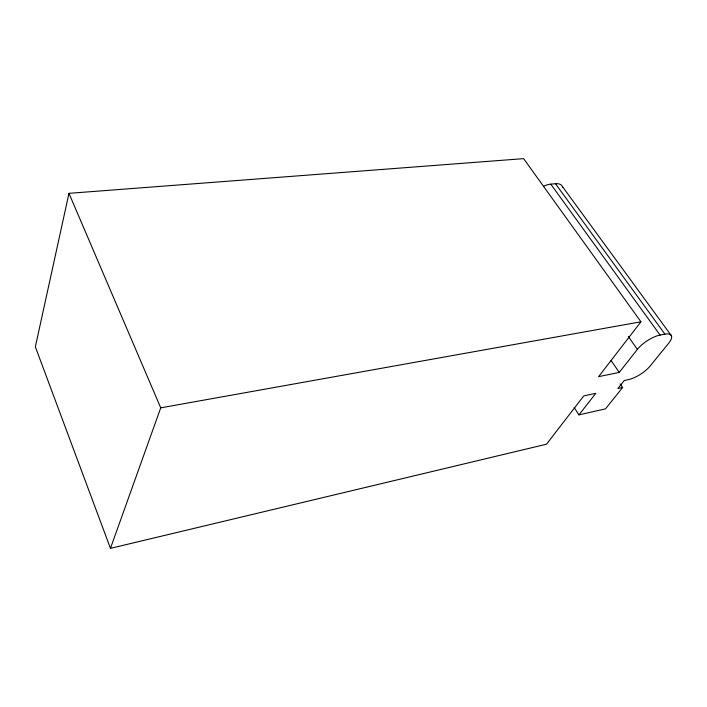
<?xml version="1.0" encoding="UTF-8"?>
<svg xmlns="http://www.w3.org/2000/svg" width="707" height="707" viewBox="0 0 707 707"><rect width="100%" height="100%" fill="white"/><g stroke="black" fill="none" stroke-linecap="round" stroke-linejoin="round"><path stroke-width="1.06" d="M620.136 383.883L622.62 387.524L617.865 388.55L624.308 380.499L628.435 379.615A18.311 6.566 -32.9 0 0 650.157 366.005L668.636 343.275A18.789 6.831 -33.5 0 0 664.925 334.155L660.091 335.065A18.833 6.876 -33.4 0 0 637.387 349.373L619.244 372.395L598.608 376.663L640.931 321.8L523.622 158.642L68.968 193.338L35.35 346.801L110.451 548.358L546.502 444.199L583.743 395.929L595.789 393.322L578.953 414.876L574.155 407.479M110.451 548.358L160.728 407.842L68.968 193.338M622.62 387.524L605.484 408.867L578.953 414.876M160.728 407.842L640.931 321.8M543.93 186.074A17.242 8.537 -35.4 0 1 550.771 184.147L555.49 183.705A17.215 8.484 -35.5 0 1 562.666 187.311M562.365 186.454L671.464 335.816M555.49 183.705L664.925 334.155M550.771 184.147L660.091 335.065M628.32 336.532L637.387 349.373M611.078 360.508L619.244 372.395"/></g></svg>
